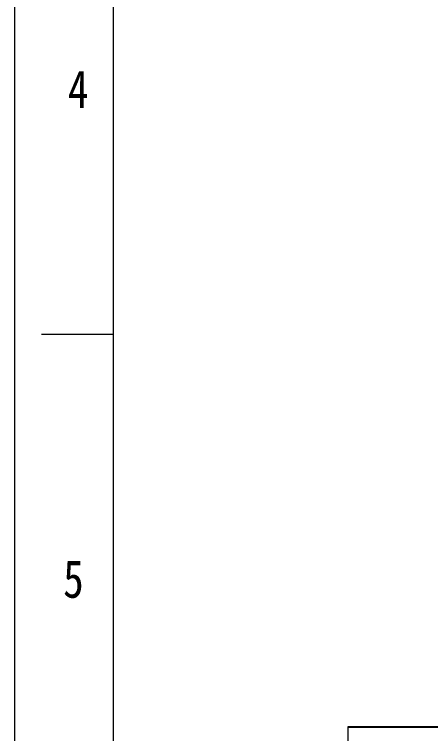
# Model space of a CAD drawing. Header units: inches. Extents: x 21126 to 21898, y -6726 to -5634.
# Drawn here: x 21125.8 to 21235.1, y -6284.3 to -6095.5 of the extents above; entities that cross this region are included whole.
import ezdxf

# ---------------------------------------------------------------- set-up
doc = ezdxf.new("R2010")
doc.units = ezdxf.units.IN
doc.header["$LTSCALE"] = 4.84
doc.header["$MEASUREMENT"] = 0
doc.linetypes.add('CENTER', pattern=[0.6, 0.375, -0.075, 0.075, -0.075])
doc.layers.get('0').update_dxf_attribs({"linetype": 'CONTINUOUS', "lineweight": 13})
doc.layers.add('중심선', color=1, linetype='CENTER', lineweight=25)
doc.styles.get("Standard").update_dxf_attribs({"font": 'txt', "width": 0.8})

msp = doc.modelspace()

# ---------------------------------------------------------------- linework, layer by layer
at = {"color": 7, "linetype": 'Continuous'}
for p, q in [((21125.82, -5633.52), (21125.82, -6725.51)), ((21151.82, -6179.51), (21132.93, -6179.51))]:
    msp.add_line(p, q, dxfattribs=at)
at = {"linetype": 'Continuous'}
msp.add_line((21151.82, -6699.51), (21151.82, -5659.51), dxfattribs=at)
at = {"ltscale": 0.5}
msp.add_line((21213.37, -6282.53), (21213.37, -6287.53), dxfattribs=at)
at = {"layer": '중심선', "color": 0, "linetype": 'Continuous'}
msp.add_line((21213.37, -6282.53), (21261.5, -6282.53), dxfattribs=at)

# ---------------------------------------------------------------- texts
at = {"char_height": 9.91, "attachment_point": 5}
for s, insert in [('4', (21142.57, -6115.15)), ('5', (21141.33, -6243.76))]:
    msp.add_mtext_dynamic_manual_height_columns(s, width=50, gutter_width=12.5, heights=[0], dxfattribs=dict(at, insert=insert))

doc.saveas('drawing.dxf')
